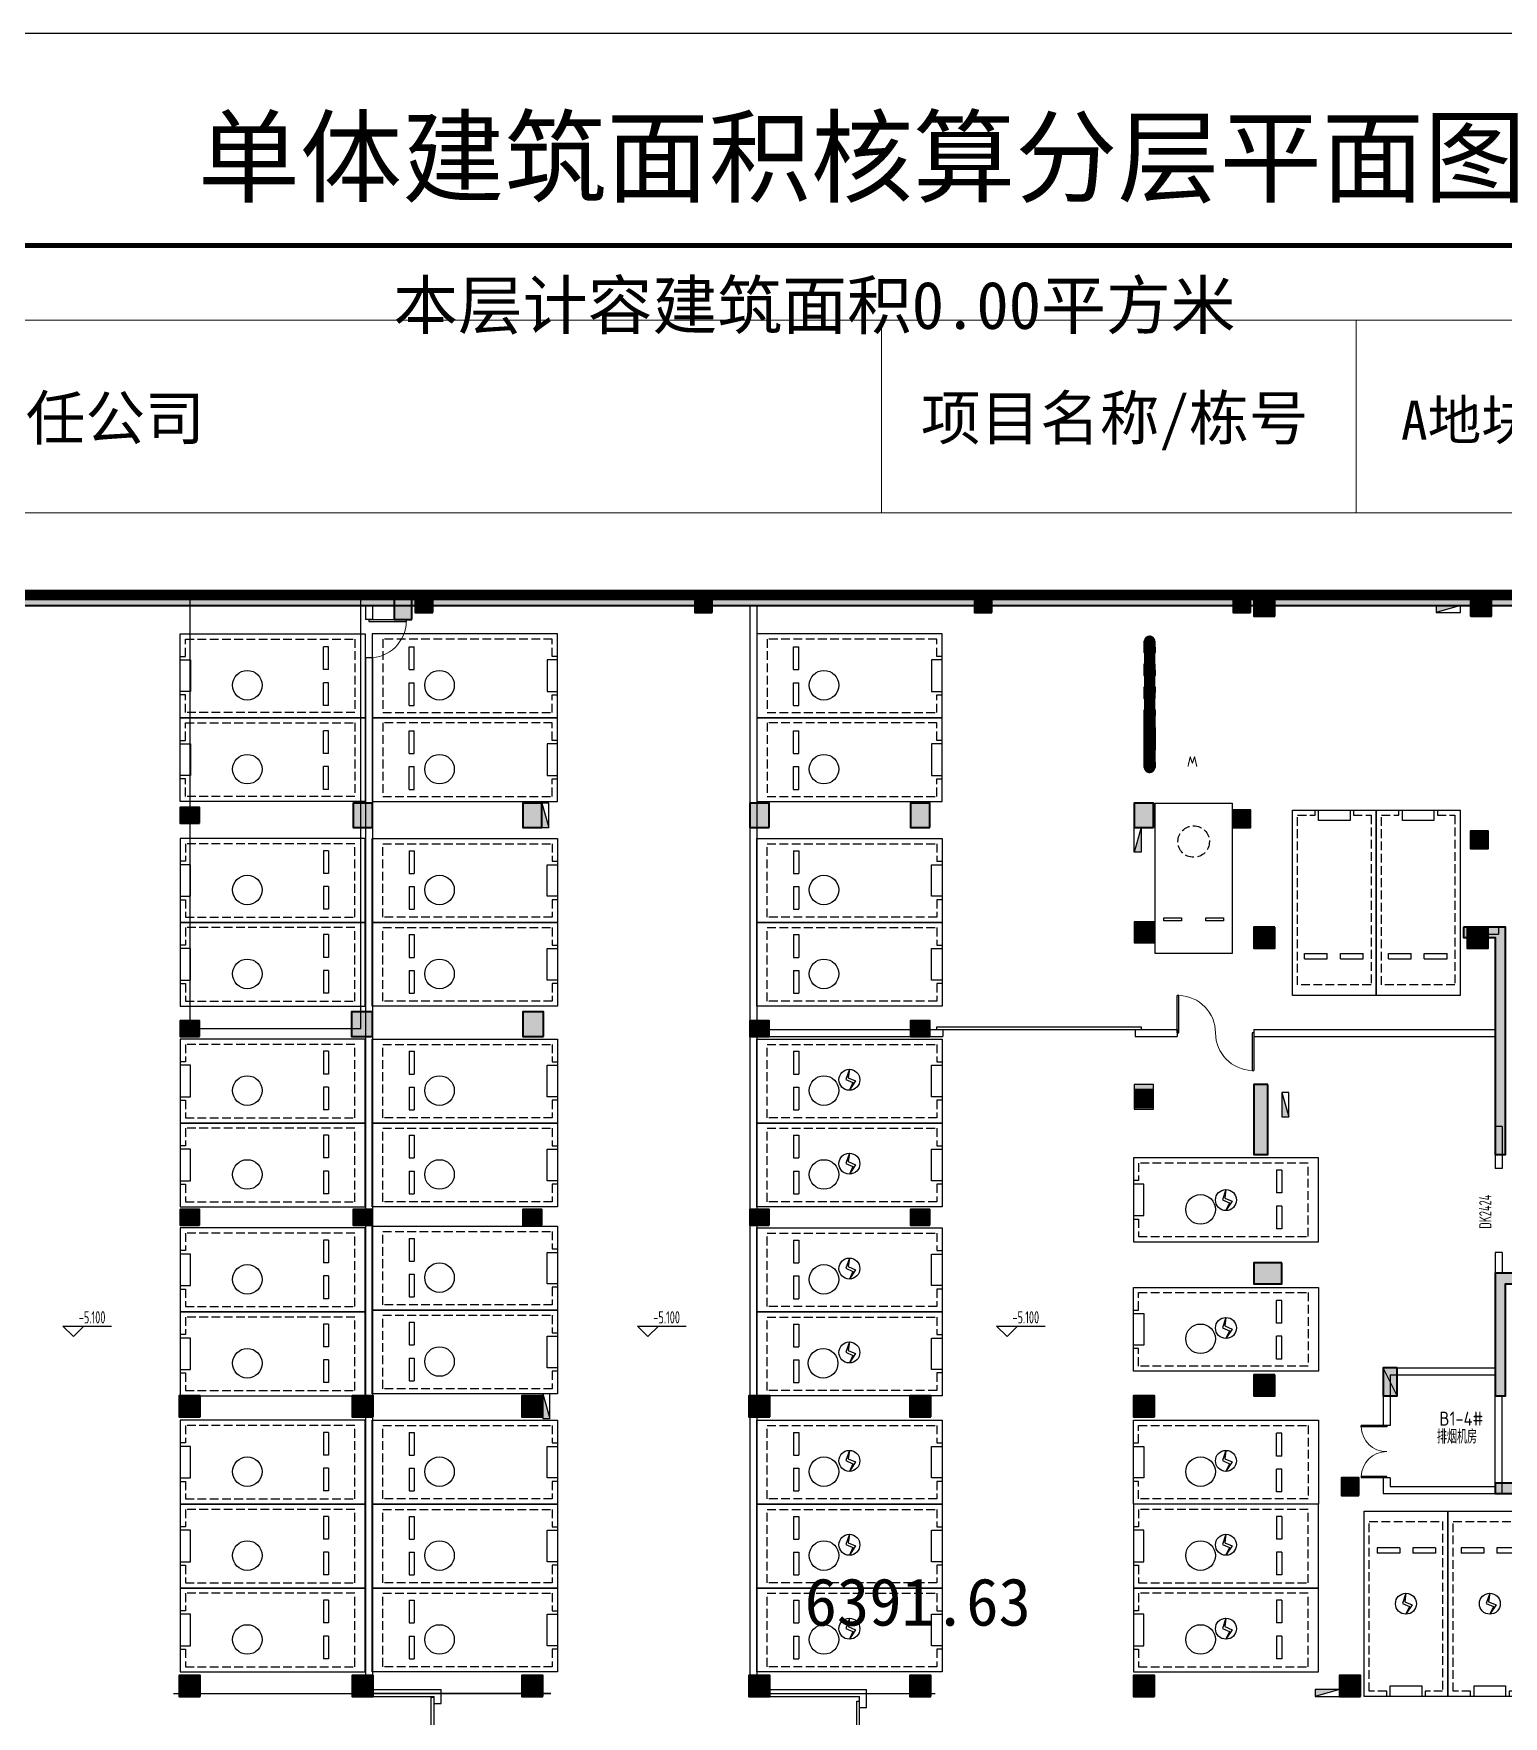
# Model space of a CAD drawing. Extents: x 512858 to 514372, y -232486 to -231710.
# Drawn here: x 512899.35 to 512941.41, y -232098.47 to -232050.34 of the extents above; entities that cross this region are included whole.
import ezdxf
from ezdxf.enums import TextEntityAlignment as Align

# ---------------------------------------------------------------- set-up
doc = ezdxf.new("R2010")
doc.units = 0
doc.header["$LTSCALE"] = 1000
for name, pattern in [('B1F_车位$0$__DASH', [0.35, 0.25, -0.1]), ('B1F_车位$0$DASH', [0.35, 0.25, -0.1]), ('CENTER', [2, 1.25, -0.25, 0.25, -0.25]), ('DASH', [0.35, 0.25, -0.1]), ('新块$0$__DASH', [0.35, 0.25, -0.1]), ('新块$0$DASH', [0.35, 0.25, -0.1])]:
    doc.linetypes.add(name, pattern=pattern)
doc.layers.get('0').update_dxf_attribs({"color": 252})
for name, color, linetype in [('$计容结果', 7, 'Continuous'), ('$面积结果', 7, 'Continuous'), ('_0', 252, 'Continuous'), ('A-ANNO-HATC-PATT', 252, 'Continuous'), ('A-ANNO-LEVL', 252, 'Continuous'), ('A-COLU-CONC', 252, 'Continuous'), ('A-DOOR', 252, 'Continuous'), ('A-DOOR-FIRE', 252, 'Continuous'), ('A-DOOR-IDEN', 252, 'Continuous'), ('A-WALL-BLOK', 252, 'Continuous'), ('AA-WALL', 252, 'Continuous'), ('AD-普通车位', 252, 'Continuous'), ('B1F_车位$0$A-PARK-W', 252, 'Continuous'), ('B1F_车位$0$AD-微型车位', 252, 'B1F_车位$0$DASH'), ('B1F_车位$0$P-减速带', 252, 'Continuous'), ('PUB_HATCH', 252, 'Continuous'), ('ROAD_DOTE', 252, 'CENTER'), ('WALL', 252, 'Continuous'), ('建-房间名称', 252, 'Continuous'), ('新块$0$A-PARK-D', 252, 'Continuous'), ('新块$0$AD-普通车位', 252, '新块$0$DASH'), ('风井', 252, 'Continuous')]:
    doc.layers.add(name, color=color, linetype=linetype)
for name, color, linetype, lineweight in [('P-FIRE-FH', 252, 'Continuous', 25), ('S-COLU', 252, 'Continuous', 35), ('s-colu-cons', 252, 'Continuous', 35), ('S-COLU-HATC', 252, 'Continuous', 25), ('S-WALL', 252, 'Continuous', 35), ('S-WALL-HATC', 252, 'Continuous', 25), ('图廓', 252, 'Continuous', 9), ('面积-不计容-地下室-1', 4, 'Continuous', 0)]:
    doc.layers.add(name, color=color, linetype=linetype, lineweight=lineweight)
doc.layers.add('打印图框', color=252, linetype='Continuous', plot=False)
doc.layers.add('数车位', color=252, linetype='Continuous', plot=False)
doc.styles.add('_TCH_DIM', font='TSSDENG.shx', dxfattribs={"width": 0.8, "bigfont": 'hztxt.shx'})
doc.styles.add('_TCH_WINDOW', font='TSSDENG.shx', dxfattribs={"width": 0.8, "height": 3.5, "bigfont": 'hztxt.shx'})
doc.styles.add('B1F_车位$0$CADReader_TextStyle', font='tssdeng.shx', dxfattribs={"height": 0.2, "bigfont": 'gbcbig.shx'})
doc.styles.add('dw', font='simhei.ttf')
doc.styles.add('STYLE1', font='stylu.ttf')
doc.styles.add('邻里中心-雨水$0$STANDARD', font='GBENOR', dxfattribs={"bigfont": 'GBCBIG'})

# ---------------------------------------------------------------- blocks, each defined once
blk = doc.blocks.new('新块$0$A$C0EC85F9A')
at = {"layer": '新块$0$A-PARK-D'}
for p, q in [((1025, 1200), (375, 1200)), ((375, 1050), (375, 1200)), ((1025, 1050), (375, 1050)), ((1025, 1050), (1025, 1200)), ((2050, 1200), (1400, 1200)), ((1400, 1050), (1400, 1200)), ((2050, 1050), (1400, 1050)), ((2050, 1050), (2050, 1200))]:
    blk.add_line(p, q, dxfattribs=at)
for points in [[(2400, 0), (2400, 5300), (0, 5300), (0, 0)], [(750, 5000), (1650, 5000), (1650, 5300), (750, 5300)]]:
    blk.add_lwpolyline(points, close=True, dxfattribs=at)
at = {"layer": '新块$0$A-PARK-D', "linetype": '新块$0$__DASH'}
blk.add_lwpolyline([(650, 5300), (650, 5150), (150, 5150), (150, 300), (2250, 300), (2250, 5150), (1750, 5150), (1750, 5300)], dxfattribs=at)
blk = doc.blocks.new('新块$0$dfghgfhfghg')
at = {"layer": '新块$0$A-PARK-D', "extrusion": (-1.87256e-08, 1.87406e-20, 1), "rotation": 8.24447464e-08}
blk.add_blockref('新块$0$A$C0EC85F9A', (-1200, -2800, 0), dxfattribs=at)
blk = doc.blocks.new('A$C040F5B7D')
at = {"layer": '新块$0$AD-普通车位', "extrusion": (2.15467e-06, 6.25413e-07, -1), "zscale": -1}
blk.add_blockref('新块$0$dfghgfhfghg', (-1200, 2800, 0), dxfattribs=at)
blk = doc.blocks.new('CHEWEI')
at = {"layer": 'AD-普通车位', "extrusion": (0, 0, -1), "xscale": -1, "zscale": -1}
for p, rotation in [((-570708, 219216), 270), ((-570708, 216816), 270), ((-597233, 211273, 0), 359.9999999998951), ((-599633, 211273, 0), 359.9999999998951), ((-570908, 215760), 90), ((-581908, 215760), 90), ((-570908, 213360), 90), ((-581908, 213360), 90), ((-570908, 210023), 90), ((-581908, 210023), 90), ((-570908, 207623), 90), ((-581908, 207623), 90), ((-570908, 204674), 90), ((-581908, 204623), 90), ((-597983, 200523, 0), 270), ((-570908, 202274), 90), ((-581908, 202223), 90), ((-570908, 199123), 90), ((-581908, 199123), 90), ((-597983, 196723, 0), 270), ((-570908, 196723), 90), ((-581908, 196723), 90), ((-601683, 196523, 0), 180), ((-604083, 196523, 0), 180), ((-570908, 194323), 90), ((-581908, 194323), 90)]:
    blk.add_blockref('A$C040F5B7D', p, dxfattribs=dict(at, rotation=rotation))
at = {"layer": 'AD-普通车位', "extrusion": (0, 0, -1), "zscale": -1}
for p, rotation in [((-570908, 219216), 90), ((-581908, 219216), 90), ((-570908, 216816), 90), ((-581908, 216816), 90), ((-570708, 215760), 270), ((-570708, 213360), 270), ((-570708, 210023), 270), ((-570708, 207623), 270), ((-597983, 206624, 0), 270), ((-570708, 204623), 270), ((-570708, 202223), 270), ((-570708, 199123), 270), ((-570708, 196723), 270), ((-597983, 196723, 0), 270), ((-570708, 194323), 270), ((-597983, 194323, 0), 270)]:
    blk.add_blockref('A$C040F5B7D', p, dxfattribs=dict(at, rotation=rotation))
blk = doc.blocks.new('电动车')
at = {"layer": 'B1F_车位$0$A-PARK-W'}
for points in [[(625881, 295772), (625779, 295480), (625984, 295390), (625881, 295172)], [(625881, 295772), (625845, 295530), (626058, 295440), (625881, 295172)]]:
    blk.add_lwpolyline(points, dxfattribs=at)
blk.add_circle((625881, 295472), 300, dxfattribs=at)
blk = doc.blocks.new('B1F_车位$0$A$C7DEF2C06')
at = {"layer": 'B1F_车位$0$A-PARK-W', "ltscale": 1000}
for points in [[(-1100, 4300), (1100, 4300), (1100, 0), (-1100, 0)], [(-850, 1014), (-350, 1014), (-350, 934), (-850, 934)], [(350, 1014), (850, 1014), (850, 934), (350, 934)]]:
    blk.add_lwpolyline(points, close=True, dxfattribs=at)
at = {"layer": 'B1F_车位$0$A-PARK-W', "linetype": 'B1F_车位$0$__DASH'}
blk.add_circle((0, 3200), 450, dxfattribs=at)
at = {"layer": 'B1F_车位$0$A-PARK-W', "style": 'B1F_车位$0$CADReader_TextStyle'}
blk.add_text('W', height=300, rotation=180, dxfattribs=at).set_placement((123, 5727), align=Align.BOTTOM_LEFT)
blk = doc.blocks.new('B1F_车位$0$微型车停车位')
at = {"layer": 'B1F_车位$0$A-PARK-W', "ltscale": 1000, "extrusion": (2.15475e-06, 3.68434e-06, -1), "rotation": 179.999998871306}
blk.add_blockref('B1F_车位$0$A$C7DEF2C06', (0, 4300), dxfattribs=at)
blk = doc.blocks.new('$TwtSys$00000434')
for p, q in [((-0.5, 0.5), (-0.5, -0.5)), ((-0.5, -0.5), (0.5, 0.5)), ((0.5, 0.5), (-0.5, 0.5)), ((0.5, -0.5), (0.5, 0.5)), ((-0.5, -0.5), (0.5, -0.5))]:
    blk.add_line(p, q)
blk.add_solid([(0.5, -0.5), (0.5, 0.5), (-0.5, -0.5)])
blk = doc.blocks.new('A$C3CF8769D')
at = {"layer": 'P-FIRE-FH', "yscale": 200, "zscale": 700}
for p, xscale, rotation in [((71280, -300), 700, 180.0000000000006), ((45444, -6200), 700, 270), ((62394, -6900), -700, 90), ((66619, -14477), 700, 270), ((45469, -23100), 700, 270), ((67819, -31300), 700, 180.0000000000006)]:
    blk.add_blockref('$TwtSys$00000434', p, dxfattribs=dict(at, xscale=xscale, rotation=rotation))
blk = doc.blocks.new('A$C59DA770B')
at = {"layer": 'S-COLU-HATC'}
for points in [[(-32600, 26850), (-33200, 26850), (-33200, 26250), (-32600, 26250)], [(-26400, 26850), (-27000, 26850), (-27000, 26250), (-26400, 26250)], [(-22900, 26850), (-23500, 26850), (-23500, 26250), (-22900, 26250)], [(-15700, 26850), (-16300, 26850), (-16300, 26250), (-15700, 26250)], [(-8700, 26850), (-9300, 26850), (-9300, 26250), (-8700, 26250)], [(-3100, 26850), (-3700, 26850), (-3700, 26250), (-3100, 26250)], [(500, 26850), (-100, 26850), (-100, 26250), (500, 26250)], [(-33299, 20700), (-33800, 20700), (-33800, 20200), (-33299, 20200)], [(-26500, 20100), (-27000, 20100), (-27000, 19600), (-26500, 19600)], [(-19850, 20100), (-20350, 20100), (-20350, 19600), (-19850, 19600)], [(-16150, 20100), (-16650, 20100), (-16650, 19600), (-16150, 19600)], [(-8700, 20150), (-9200, 20150), (-9200, 19650), (-8700, 19650)], [(-3200, 20150), (-3700, 20150), (-3700, 19650), (-3200, 19650)], [(500, 20150), (0, 20150), (0, 19650), (500, 19650)], [(-32600, 17350), (-33200, 17350), (-33200, 16750), (-32600, 16750)], [(-26500, 17350), (-27100, 17350), (-27100, 16750), (-26500, 16750)], [(-8700, 17350), (-9900, 17350), (-9900, 16650), (-8700, 16650)], [(-2800, 17350), (-3400, 17350), (-3400, 16750), (-2800, 16750)], [(500, 16220), (-800, 16220), (-800, 14920), (500, 14920)], [(-3000, 10550), (-3400, 10550), (-3400, 10150), (-3000, 10150)], [(500, 10550), (-800, 10550), (-800, 9250), (500, 9250)], [(-32400, 7750), (-33200, 7750), (-33200, 7150), (-32400, 7150)], [(-21600, 6150), (-22100, 6150), (-22100, 5750), (-21600, 5750)], [(-3000, 6150), (-3400, 6150), (-3400, 5750), (-3000, 5750)], [(-32600, 4550), (-33200, 4550), (-33200, 3950), (-32600, 3950)], [(-29100, 4750), (-29500, 4750), (-29500, 3950), (-29100, 3950)], [(500, 3750), (0, 3750), (0, 3250), (500, 3250)], [(-21450, 1650), (-21950, 1650), (-21950, 1150), (-21450, 1150)], [(-17950, 1650), (-18450, 1650), (-18450, 1150), (-17950, 1150)], [(-14350, 1650), (-14850, 1650), (-14850, 1150), (-14350, 1150)], [(-1100, 150), (-1700, 150), (-1700, -250), (-1100, -250)], [(500, 250), (0, 250), (0, -250), (500, -250)]]:
    blk.add_hatch(color=256, dxfattribs=at).paths.add_polyline_path(points)
at = {"layer": 'S-WALL-HATC'}
for points in [[(-27200, 17350), (-27200, 17050), (-26300, 17050), (-26300, 10850), (-26000, 10850), (-26000, 17350)], [(-19850, 17350), (-20650, 17350), (-20650, 12850), (-20350, 12850), (-20350, 17050), (-19850, 17050)], [(-16700, 17350), (-16700, 17050), (-16150, 17050), (-16150, 11150), (-18518, 11150), (-18518, 10850), (-15850, 10850), (-15850, 17350), (-16588, 17350)], [(-1227, 14879, 0.06915), (-300, 14750), (500, 14750), (500, 15050), (-300, 15050, -0.06915), (-1145, 15168, -0.251821), (-3254, 17211), (-3568, 17211, 0.259261)], [(-32800, 12850), (-33200, 12850), (-33200, 10850), (-32800, 10850)], [(-18518, 10850), (-18518, 11150), (-23900, 11150), (-23900, 10850), (-22100, 10850), (-22100, 10350), (-21800, 10350), (-21800, 10850), (-19500, 10850)], [(-8900, 10250), (-8700, 10250), (-8700, 11150), (-15000, 11150), (-15000, 10850), (-9000, 10850), (-9000, 10250)], [(-3400, 10550), (-6200, 10550), (-6200, 10250), (-3400, 10250)], [(-3000, 10550), (-700, 10550), (-700, 10250), (-3000, 10250)], [(-19700, 5750), (-19500, 5750), (-19500, 8450), (-19400, 8450), (-19400, 8650), (-19700, 8650), (-19700, 6250), (-21800, 6250), (-21800, 8650), (-22100, 8650), (-22100, 6050), (-19700, 6050)], [(-18300, 8650), (-18300, 8450), (-13400, 8450), (-13400, 8650)], [(-8650, 8650), (-8900, 8650), (-8900, 5950), (-12000, 5950), (-12000, 8650), (-12300, 8650), (-12300, 8450), (-12200, 8450), (-12200, 5750), (-8650, 5750)], [(-26244, 3950), (-26000, 3950), (-26000, 7150), (-24100, 7150), (-24100, 7450), (-26300, 7450), (-26300, 3950)], [(-12200, 5750), (-12200, 5950), (-19500, 5950), (-19500, 5750), (-13400, 5750)], [(-1400, 5950), (-5900, 5950), (-5900, 5650), (-1400, 5650)], [(-1100, 5950), (-1400, 5950), (-1400, 3250), (-1100, 3250)], [(-24850, 4750), (-24850, 1450), (-26300, 1450), (-26300, 1150), (-24150, 1150), (-24150, 1450), (-24550, 1450), (-24550, 4750), (-24800, 4750)], [(-11200, 4550), (-10900, 4550), (-10900, 50), (-10575, 50), (-10575, -250), (-11200, -250)], [(-18050, 1650), (-18050, 4250), (-18300, 4250), (-18300, 1650)], [(-14500, 1650), (-14500, 4250), (-14750, 4250), (-14750, 1650)], [(-5200, 50), (-5600, 50), (-5600, 3550), (-5900, 3550), (-5900, -250), (-1700, -250), (-1700, 50)]]:
    blk.add_hatch(color=256, dxfattribs=at).paths.add_polyline_path(points)
at = {"layer": 'S-COLU'}
for points in [[(-32600, 26850), (-33200, 26850), (-33200, 26250), (-32600, 26250)], [(-26400, 26850), (-27000, 26850), (-27000, 26250), (-26400, 26250)], [(-22900, 26850), (-23500, 26850), (-23500, 26250), (-22900, 26250)], [(-15700, 26850), (-16300, 26850), (-16300, 26250), (-15700, 26250)], [(-8700, 26850), (-9300, 26850), (-9300, 26250), (-8700, 26250)], [(-3100, 26850), (-3700, 26850), (-3700, 26250), (-3100, 26250)], [(500, 26850), (-100, 26850), (-100, 26250), (500, 26250)], [(-33299, 20700), (-33800, 20700), (-33800, 20200), (-33299, 20200)], [(-19850, 20100), (-20350, 20100), (-20350, 19600), (-19850, 19600)], [(-16150, 20100), (-16650, 20100), (-16650, 19600), (-16150, 19600)], [(-32600, 17350), (-33200, 17350), (-33200, 16750), (-32600, 16750)], [(-26500, 17350), (-27100, 17350), (-27100, 16750), (-26500, 16750)], [(-8700, 17350), (-9900, 17350), (-9900, 16650), (-8700, 16650)], [(-2800, 17350), (-3400, 17350), (-3400, 16750), (-2800, 16750)], [(500, 16220), (-800, 16220), (-800, 14920), (500, 14920)], [(-3000, 10550), (-3400, 10550), (-3400, 10150), (-3000, 10150)], [(500, 10550), (-800, 10550), (-800, 9250), (500, 9250)], [(-32400, 7750), (-33200, 7750), (-33200, 7150), (-32400, 7150)], [(-21600, 6150), (-22100, 6150), (-22100, 5750), (-21600, 5750)], [(-3000, 6150), (-3400, 6150), (-3400, 5750), (-3000, 5750)], [(-32600, 4550), (-33200, 4550), (-33200, 3950), (-32600, 3950)], [(-29100, 4750), (-29500, 4750), (-29500, 3950), (-29100, 3950)], [(500, 3750), (0, 3750), (0, 3250), (500, 3250)], [(-21450, 1650), (-21950, 1650), (-21950, 1150), (-21450, 1150)], [(-17950, 1650), (-18450, 1650), (-18450, 1150), (-17950, 1150)], [(-14350, 1650), (-14850, 1650), (-14850, 1150), (-14350, 1150)], [(-1100, 150), (-1700, 150), (-1700, -250), (-1100, -250)], [(500, 250), (0, 250), (0, -250), (500, -250)]]:
    blk.add_lwpolyline(points, close=True, dxfattribs=at)
at = {"layer": 'S-COLU', "elevation": 0}
for points in [[(-26500, 20100), (-27000, 20100), (-27000, 19600), (-26500, 19600)], [(-8700, 20150), (-9200, 20150), (-9200, 19650), (-8700, 19650)], [(-3200, 20150), (-3700, 20150), (-3700, 19650), (-3200, 19650)], [(500, 20150), (0, 20150), (0, 19650), (500, 19650)]]:
    blk.add_lwpolyline(points, close=True, dxfattribs=at)
at = {"layer": 'S-WALL'}
blk.add_line((-300, 15050), (500, 15050), dxfattribs=at)
for points in [[(-27200, 17350), (-27200, 17050), (-26300, 17050), (-26300, 10850), (-26000, 10850), (-26000, 17350)], [(-19850, 17350), (-20650, 17350), (-20650, 12850), (-20350, 12850), (-20350, 17050), (-19850, 17050), (-19850, 17350)], [(-16700, 17350), (-16700, 17050), (-16150, 17050), (-16150, 11150), (-18518, 11150), (-18518, 10850), (-15850, 10850), (-15850, 17350), (-16588, 17350)], [(-32800, 12850), (-33200, 12850), (-33200, 10850), (-32800, 10850)], [(-18518, 10850), (-18518, 11150), (-23900, 11150), (-23900, 10850), (-22100, 10850), (-22100, 10350), (-21800, 10350), (-21800, 10850), (-19500, 10850)], [(-8900, 10250), (-8700, 10250), (-8700, 11150), (-15000, 11150), (-15000, 10850), (-9000, 10850), (-9000, 10250)], [(-3400, 10550), (-6200, 10550), (-6200, 10250), (-3400, 10250)], [(-700, 10550), (-3000, 10550)], [(-3000, 10550), (-700, 10550), (-700, 10250), (-3000, 10250)], [(-3000, 10250), (-700, 10250)], [(-19700, 5750), (-19500, 5750), (-19500, 8450), (-19400, 8450), (-19400, 8650), (-19700, 8650), (-19700, 6250), (-21800, 6250), (-21800, 8650), (-22100, 8650), (-22100, 6050), (-19700, 6050), (-19700, 5750)], [(-18300, 8650), (-18300, 8450), (-13400, 8450), (-13400, 8650), (-18300, 8650)], [(-8650, 8650), (-8900, 8650), (-8900, 5950), (-12000, 5950), (-12000, 8650), (-12300, 8650), (-12300, 8450), (-12200, 8450), (-12200, 5750), (-8650, 5750), (-8650, 8650)], [(-26244, 3950), (-26000, 3950), (-26000, 7150), (-24100, 7150), (-24100, 7450), (-26300, 7450), (-26300, 3950)], [(-12200, 5750), (-12200, 5950), (-19500, 5950), (-19500, 5750), (-13400, 5750)], [(-1400, 5950), (-5900, 5950), (-5900, 5650), (-1400, 5650)], [(-1700, 5950), (-3000, 5950)], [(-1100, 5950), (-1400, 5950), (-1400, 3250), (-1100, 3250)], [(-24850, 4750), (-24850, 1450), (-26300, 1450), (-26300, 1150), (-24150, 1150), (-24150, 1450), (-24550, 1450), (-24550, 4750), (-24800, 4750)], [(-11200, 4550), (-10900, 4550), (-10900, 50), (-10575, 50), (-10575, -250), (-11200, -250), (-11200, 4550)], [(-18050, 1650), (-18050, 4250), (-18300, 4250), (-18300, 1650)], [(-14500, 1650), (-14500, 4250), (-14750, 4250), (-14750, 1650)], [(-5200, 50), (-5600, 50), (-5600, 3550), (-5900, 3550), (-5900, -250), (-1700, -250), (-1700, 50)]]:
    blk.add_lwpolyline(points, close=True, dxfattribs=at)
for points in [[(-3254, 17211), (-3568, 17211)], [(500, 15050), (500, 14750), (-300, 14750)]]:
    blk.add_lwpolyline(points, dxfattribs=at)
for radius, start, end in [(3400, 196.0391, 254.1773), (3100, 197.6398, 254.1773), (3100, 254.1773, 270.0001), (3400, 254.1773, 270.0001)]:
    blk.add_arc((-300, 18150), radius, start, end, dxfattribs=at)
blk = doc.blocks.new('B1F_车位$0$减速垄')
at = {"layer": 'B1F_车位$0$P-减速带'}
for points in [[(180, 180), (181, -180, -1)], [(4149, 185), (4150, -176, 1)]]:
    blk.add_hatch(color=253, dxfattribs=at).paths.add_polyline_path(points)
at = {"layer": 'B1F_车位$0$P-减速带', "color": 253, "const_width": 0.224}
blk.add_lwpolyline([(181, -180, -1), (180, 180)], format="xyb", dxfattribs=at)
at = {"layer": 'B1F_车位$0$P-减速带', "color": 8}
for points in [[(181, -180), (541, -180), (541, 181), (180, 180)], [(902, -180), (1263, -179), (1263, 182), (902, 181)], [(1624, -179), (1985, -178), (1984, 182), (1624, 182)], [(2346, -178), (2706, -178), (2706, 183), (2345, 183)], [(3067, -177), (3428, -177), (3428, 184), (3067, 184)], [(3789, -176), (4150, -176), (4149, 185), (3788, 184)]]:
    blk.add_lwpolyline(points, close=True, dxfattribs=at)
at = {"layer": 'B1F_车位$0$P-减速带', "color": 253}
for points in [[(2706, -178), (3067, -177), (3067, 184), (2706, 183)], [(3428, -177), (3789, -176), (3788, 184), (3428, 184)]]:
    blk.add_lwpolyline(points, close=True, dxfattribs=at)
at = {"layer": 'B1F_车位$0$P-减速带', "color": 8}
for points in [[(180, 180), (541, 181), (181, -180), (541, -180)], [(902, 181), (1263, 182), (902, -180), (1263, -179)], [(1624, 182), (1984, 182), (1624, -179), (1985, -178)], [(2345, 183), (2706, 183), (2346, -178), (2706, -178)], [(3067, 184), (3428, 184), (3067, -177), (3428, -177)], [(3788, 184), (4149, 185), (3789, -176), (4150, -176)]]:
    blk.add_solid(points, dxfattribs=at)
at = {"layer": 'B1F_车位$0$P-减速带', "color": 253}
for points in [[(541, 181), (902, 181), (541, -180), (902, -180)], [(1263, 182), (1624, 182), (1263, -179), (1624, -179)], [(1984, 182), (2345, 183), (1985, -178), (2346, -178)], [(2706, 183), (3067, 184), (2706, -178), (3067, -177)], [(3428, 184), (3788, 184), (3428, -177), (3789, -176)]]:
    blk.add_solid(points, dxfattribs=at)
blk = doc.blocks.new('A$C5B776904')
at = {"layer": 'S-COLU-HATC'}
for points in [[(42319, -500), (42319, 0), (41819, 0), (41819, -500)], [(50319, -500), (50319, 0), (49819, 0), (49819, -500)], [(58319, -500), (58319, 0), (57819, 0), (57819, -500)], [(65719, -500), (65719, 0), (65219, 0), (65219, -500)], [(66419, -600), (66419, 0), (65819, 0), (65819, -600)], [(72619, -600), (72619, 0), (72019, 0), (72019, -600)], [(41719, -700), (41719, 0), (41219, 0), (41219, -700)], [(35644, -6525), (35644, -6075), (35094, -6075), (35094, -6525)], [(40594, -6650), (40594, -5950), (40044, -5950), (40044, -6650)], [(45444, -6650), (45444, -5950), (44894, -5950), (44894, -6650)], [(51944, -6650), (51944, -5950), (51394, -5950), (51394, -6650)], [(56544, -6650), (56544, -5950), (55994, -5950), (55994, -6650)], [(62944, -6650), (62944, -5950), (62394, -5950), (62394, -6650)], [(65719, -6650), (65719, -6150), (65219, -6150), (65219, -6650)], [(72519, -7250), (72519, -6750), (72019, -6750), (72019, -7250)], [(62919, -9900), (62919, -9400), (62419, -9400), (62419, -9900)], [(40594, -12625), (40594, -11925), (39994, -11925), (39994, -12625)], [(45494, -12625), (45494, -11925), (44894, -11925), (44894, -12625)], [(35644, -12625), (35644, -12175), (35094, -12175), (35094, -12625)], [(51944, -12625), (51944, -12175), (51394, -12175), (51394, -12625)], [(56544, -12625), (56544, -12175), (55994, -12175), (55994, -12625)], [(62919, -14650), (62919, -14150), (62419, -14150), (62419, -14650)], [(35644, -18025), (35644, -17575), (35094, -17575), (35094, -18025)], [(40594, -18025), (40594, -17575), (40044, -17575), (40044, -18025)], [(45444, -18025), (45444, -17575), (44894, -17575), (44894, -18025)], [(51944, -18025), (51944, -17575), (51394, -17575), (51394, -18025)], [(56544, -18025), (56544, -17575), (55994, -17575), (55994, -18025)], [(35669, -23500), (35669, -22900), (35069, -22900), (35069, -23500)], [(40619, -23500), (40619, -22900), (40019, -22900), (40019, -23500)], [(45469, -23500), (45469, -22900), (44869, -22900), (44869, -23500)], [(51969, -23500), (51969, -22900), (51369, -22900), (51369, -23500)], [(56569, -23500), (56569, -22900), (55969, -22900), (55969, -23500)], [(62969, -23500), (62969, -22900), (62369, -22900), (62369, -23500)], [(68819, -25750), (68819, -25250), (68319, -25250), (68319, -25750)], [(35669, -31500), (35669, -30900), (35069, -30900), (35069, -31500)], [(40619, -31500), (40619, -30900), (40019, -30900), (40019, -31500)], [(45469, -31500), (45469, -30900), (44869, -30900), (44869, -31500)], [(51969, -31500), (51969, -30900), (51369, -30900), (51369, -31500)], [(56569, -31500), (56569, -30900), (55969, -30900), (55969, -31500)], [(62969, -31500), (62969, -30900), (62369, -30900), (62369, -31500)], [(68869, -31500), (68869, -30900), (68269, -30900), (68269, -31500)]]:
    blk.add_hatch(color=256, dxfattribs=at).paths.add_polyline_path(points)
at = {"layer": 'S-WALL-HATC'}
h = blk.add_hatch(color=256, dxfattribs=at)
h.paths.add_polyline_path([(74119, -57391), (74119, -59861), (106019, -59861), (106019, -57400), (111069, -57400), (111069, 0), (0, 0), (0, -54446), (41810, -57391)])
h.paths.add_polyline_path([(41820, -57091), (300, -54166), (300, -300), (110769, -300), (110769, -57100), (105719, -57100), (105719, -59561), (74419, -59561), (74419, -57091)], flags=16)
at = {"linetype": 'ByBlock'}
for p, q in [((65719, -6650), (65219, -6150)), ((72519, -7250), (72019, -6750)), ((62419, -9400), (62919, -9900)), ((66419, -10100), (65819, -9500)), ((55994, -12625), (56544, -12175)), ((62419, -14150), (62919, -14650)), ((55994, -17575), (56544, -18025)), ((69919, -22900), (69518, -22100, 0)), ((62369, -22900), (62969, -23500)), ((68319, -25250), (68819, -25750)), ((35069, -30900), (35669, -31500)), ((40019, -31500), (40619, -30900, 0)), ((51369, -31500, 0), (51969, -30900)), ((55969, -31500), (56569, -30900)), ((62369, -31500), (62969, -30900)), ((68269, -30900), (68869, -31500))]:
    blk.add_line(p, q, dxfattribs=at)
blk.add_line((65819, -22900), (66419, -22300))
at = {"layer": 's-colu-cons'}
for points in [[(42319, -500), (42319, 0), (41819, 0), (41819, -500)], [(50319, -500), (50319, 0), (49819, 0), (49819, -500)], [(58319, -500), (58319, 0), (57819, 0), (57819, -500)], [(65719, -500), (65719, 0), (65219, 0), (65219, -500)], [(66419, -600), (66419, 0), (65819, 0), (65819, -600)], [(72619, -600), (72619, 0), (72019, 0), (72019, -600)], [(41719, -700), (41719, 0), (41219, 0), (41219, -700)], [(35644, -6525), (35644, -6075), (35094, -6075), (35094, -6525)], [(40594, -6650), (40594, -5950), (40044, -5950), (40044, -6650)], [(45444, -6650), (45444, -5950), (44894, -5950), (44894, -6650)], [(51944, -6650), (51944, -5950), (51394, -5950), (51394, -6650)], [(56544, -6650), (56544, -5950), (55994, -5950), (55994, -6650)], [(62944, -6650), (62944, -5950), (62394, -5950), (62394, -6650)], [(65719, -6650), (65719, -6150), (65219, -6150), (65219, -6650)], [(72519, -7250), (72519, -6750), (72019, -6750), (72019, -7250)], [(62919, -9900), (62919, -9400), (62419, -9400), (62419, -9900)], [(40594, -12625), (40594, -11925), (39994, -11925), (39994, -12625)], [(45494, -12625), (45494, -11925), (44894, -11925), (44894, -12625)], [(35644, -12625), (35644, -12175), (35094, -12175), (35094, -12625)], [(51944, -12625), (51944, -12175), (51394, -12175), (51394, -12625)], [(56544, -12625), (56544, -12175), (55994, -12175), (55994, -12625)], [(62919, -14650), (62919, -14150), (62419, -14150), (62419, -14650)], [(35644, -18025), (35644, -17575), (35094, -17575), (35094, -18025)], [(40594, -18025), (40594, -17575), (40044, -17575), (40044, -18025)], [(45444, -18025), (45444, -17575), (44894, -17575), (44894, -18025)], [(51944, -18025), (51944, -17575), (51394, -17575), (51394, -18025)], [(56544, -18025), (56544, -17575), (55994, -17575), (55994, -18025)], [(35669, -23500), (35669, -22900), (35069, -22900), (35069, -23500)], [(40619, -23500), (40619, -22900), (40019, -22900), (40019, -23500)], [(45469, -23500), (45469, -22900), (44869, -22900), (44869, -23500)], [(51969, -23500), (51969, -22900), (51369, -22900), (51369, -23500)], [(56569, -23500), (56569, -22900), (55969, -22900), (55969, -23500)], [(62969, -23500), (62969, -22900), (62369, -22900), (62369, -23500)], [(68819, -25750), (68819, -25250), (68319, -25250), (68319, -25750)], [(35669, -31500), (35669, -30900), (35069, -30900), (35069, -31500)], [(40619, -31500), (40619, -30900), (40019, -30900), (40019, -31500)], [(45469, -31500), (45469, -30900), (44869, -30900), (44869, -31500)], [(51969, -31500), (51969, -30900), (51369, -30900), (51369, -31500)], [(56569, -31500), (56569, -30900), (55969, -30900), (55969, -31500)], [(62969, -31500), (62969, -30900), (62369, -30900), (62369, -31500)], [(68869, -31500), (68869, -30900), (68269, -30900), (68269, -31500)]]:
    blk.add_lwpolyline(points, close=True, dxfattribs=at)
at = {"layer": 'S-WALL'}
blk.add_lwpolyline([(41810, -57391), (0, -54446), (0, 0), (111069, 0), (111069, -57400), (106019, -57400), (106019, -59861), (74119, -59861), (74119, -57391)], close=True, dxfattribs=at)
blk.add_lwpolyline([(41824, -57091), (300, -54166), (300, -300), (110769, -300), (110769, -57100), (105719, -57100), (105719, -59561), (74419, -59561), (74419, -57091), (41817, -57091)], dxfattribs=at)
blk = doc.blocks.new('$DorLib2D$00000126')
at = {"color": 0, "linetype": 'Continuous'}
for p, q in [((-0.532, 0.5), (-0.532, 0.9)), ((0.532, 0.9), (0.532, 0.5))]:
    blk.add_line(p, q, dxfattribs=at)
at = {"color": 0, "linetype": 'DASH'}
for p, q in [((-0.532, 0.9), (0.532, 0.9)), ((-0.532, 0.5), (0.532, 0.5))]:
    blk.add_line(p, q, dxfattribs=at)
blk = doc.blocks.new('$DorLib2D$00000001')
for p, q in [((0.45, 0.975), (0.5, 0.975)), ((0.45, 0), (0.45, 0.975)), ((0.5, 0), (0.5, 0.975)), ((0.5, 0), (0.45, 0))]:
    blk.add_line(p, q)
at = {"lineweight": 13}
blk.add_arc((0.475, 0), 0.975, 91.4693, 180, dxfattribs=at)
blk = doc.blocks.new('$DorLib2D$00000002')
for p, q in [((-0.5, 0), (-0.5, 0.4875)), ((-0.475, 0.4875), (-0.5, 0.4875)), ((-0.475, 0), (-0.475, 0.4875)), ((0.475, 0), (0.475, 0.4875)), ((0.475, 0.4875), (0.5, 0.4875)), ((0.5, 0), (0.5, 0.4875)), ((-0.5, 0), (-0.475, 0)), ((0.5, 0), (0.475, 0))]:
    blk.add_line(p, q)
at = {"lineweight": 13}
for centre, start, end in [((-0.4875, 0), 0, 88.53072), ((0.4875, 0), 91.46928, 180)]:
    blk.add_arc(centre, 0.4875, start, end, dxfattribs=at)
blk = doc.blocks.new('B-BZZ')
at = {"layer": 'A-ANNO-HATC-PATT'}
for points in [[(571725, -26728), (571725, -27428), (572225, -27428), (572225, -26728)], [(572324, -26728), (572324, -27228), (572824, -27228), (572824, -26728)], [(580324, -26728), (580324, -27228), (580824, -27228), (580824, -26728)], [(588324, -26728), (588324, -27228), (588824, -27228), (588824, -26728)], [(595724, -26728), (595724, -27228), (596224, -27228), (596224, -26728)], [(596324, -26728), (596324, -27328), (596924, -27328), (596924, -26728)], [(602524, -26728), (602524, -27328), (603124, -27328), (603124, -26728)], [(570549, -32678), (570549, -33378), (571099, -33378), (571099, -32678)], [(575399, -32678), (575399, -33378), (575949, -33378), (575949, -32678)], [(581899, -32678), (581899, -33378), (582449, -33378), (582449, -32678)], [(586499, -32678), (586499, -33378), (587049, -33378), (587049, -32678)], [(592899, -32678), (592899, -33378), (593449, -33378), (593449, -32678)], [(565599, -32803), (565599, -33253), (566149, -33253), (566149, -32803)], [(595724, -32878), (595724, -33378), (596224, -33378), (596224, -32878)], [(602524, -33478), (602524, -33978), (603024, -33978), (603024, -33478)], [(592899, -36078), (592899, -36678), (593499, -36678), (593499, -36078)], [(565599, -38903), (565599, -39353), (566149, -39353), (566149, -38903)], [(570499, -38653), (570499, -39353), (571099, -39353), (571099, -38653)], [(575399, -38653), (575399, -39353), (575999, -39353), (575999, -38653)], [(581899, -38903), (581899, -39353), (582449, -39353), (582449, -38903)], [(586499, -38903), (586499, -39353), (587049, -39353), (587049, -38903)], [(592899, -40728), (592899, -41428), (593449, -41428), (593449, -40728)], [(565599, -44303), (565599, -44753), (566149, -44753), (566149, -44303)], [(570549, -44303), (570549, -44753), (571099, -44753), (571099, -44303)], [(575399, -44303), (575399, -44753), (575949, -44753), (575949, -44303)], [(581899, -44303), (581899, -44753), (582449, -44753), (582449, -44303)], [(586499, -44303), (586499, -44753), (587049, -44753), (587049, -44303)], [(565574, -49628), (565574, -50228), (566174, -50228), (566174, -49628)], [(570524, -49628), (570524, -50228), (571124, -50228), (571124, -49628)], [(575374, -49628), (575374, -50228), (575974, -50228), (575974, -49628)], [(581874, -49628), (581874, -50228), (582474, -50228), (582474, -49628)], [(586474, -49628), (586474, -50228), (587074, -50228), (587074, -49628)], [(592874, -49628), (592874, -50228), (593474, -50228), (593474, -49628)], [(598824, -51978), (598824, -52478), (599324, -52478), (599324, -51978)], [(565574, -57628), (565574, -58228), (566174, -58228), (566174, -57628)], [(570524, -57628), (570524, -58228), (571124, -58228), (571124, -57628)], [(575374, -57628), (575374, -58228), (575974, -58228), (575974, -57628)], [(581874, -57628), (581874, -58228), (582474, -58228), (582474, -57628)], [(586474, -57628), (586474, -58228), (587074, -58228), (587074, -57628)], [(592874, -57628), (592874, -58228), (593474, -58228), (593474, -57628)], [(598774, -57628), (598774, -58228), (599374, -58228), (599374, -57628)]]:
    blk.add_hatch(color=256, dxfattribs=at).paths.add_polyline_path(points, flags=17)
at = {"layer": 'A-COLU-CONC'}
for points in [[(571725, -27428), (572225, -27428), (572225, -26728), (571725, -26728)], [(572324, -27228), (572824, -27228), (572824, -26728), (572324, -26728)], [(580324, -27228), (580824, -27228), (580824, -26728), (580324, -26728)], [(588324, -27228), (588824, -27228), (588824, -26728), (588324, -26728)], [(595724, -27228), (596224, -27228), (596224, -26728), (595724, -26728)], [(596324, -27328), (596924, -27328), (596924, -26728), (596324, -26728)], [(602524, -27328), (603124, -27328), (603124, -26728), (602524, -26728)], [(570549, -33378), (571099, -33378), (571099, -32678), (570549, -32678)], [(575399, -33378), (575949, -33378), (575949, -32678), (575399, -32678)], [(581899, -33378), (582449, -33378), (582449, -32678), (581899, -32678)], [(586499, -33378), (587049, -33378), (587049, -32678), (586499, -32678)], [(592899, -33378), (593449, -33378), (593449, -32678), (592899, -32678)], [(565599, -33253), (566149, -33253), (566149, -32803), (565599, -32803)], [(595724, -33378), (596224, -33378), (596224, -32878), (595724, -32878)], [(602524, -33978), (603024, -33978), (603024, -33478), (602524, -33478)], [(592899, -36678), (593499, -36678), (593499, -36078), (592899, -36078)], [(565599, -39353), (566149, -39353), (566149, -38903), (565599, -38903)], [(570499, -39353), (571099, -39353), (571099, -38653), (570499, -38653)], [(575399, -39353), (575999, -39353), (575999, -38653), (575399, -38653)], [(581899, -39353), (582449, -39353), (582449, -38903), (581899, -38903)], [(586499, -39353), (587049, -39353), (587049, -38903), (586499, -38903)], [(592899, -41428), (593449, -41428), (593449, -40728), (592899, -40728)], [(565599, -44753), (566149, -44753), (566149, -44303), (565599, -44303)], [(570549, -44753), (571099, -44753), (571099, -44303), (570549, -44303)], [(575399, -44753), (575949, -44753), (575949, -44303), (575399, -44303)], [(581899, -44753), (582449, -44753), (582449, -44303), (581899, -44303)], [(586499, -44753), (587049, -44753), (587049, -44303), (586499, -44303)], [(565574, -50228), (566174, -50228), (566174, -49628), (565574, -49628)], [(570524, -50228), (571124, -50228), (571124, -49628), (570524, -49628)], [(575374, -50228), (575974, -50228), (575974, -49628), (575374, -49628)], [(581874, -50228), (582474, -50228), (582474, -49628), (581874, -49628)], [(586474, -50228), (587074, -50228), (587074, -49628), (586474, -49628)], [(592874, -50228), (593474, -50228), (593474, -49628), (592874, -49628)], [(598824, -52478), (599324, -52478), (599324, -51978), (598824, -51978)], [(565574, -58228), (566174, -58228), (566174, -57628), (565574, -57628)], [(570524, -58228), (571124, -58228), (571124, -57628), (570524, -57628)], [(575374, -58228), (575974, -58228), (575974, -57628), (575374, -57628)], [(581874, -58228), (582474, -58228), (582474, -57628), (581874, -57628)], [(586474, -58228), (587074, -58228), (587074, -57628), (586474, -57628)], [(592874, -58228), (593474, -58228), (593474, -57628), (592874, -57628)], [(598774, -58228), (599374, -58228), (599374, -57628), (598774, -57628)]]:
    blk.add_lwpolyline(points, close=True, dxfattribs=at)

msp = doc.modelspace()

# ---------------------------------------------------------------- hatches: boundary and pattern name
at = {"layer": 'PUB_HATCH'}
msp.add_hatch(color=252, dxfattribs=at).paths.add_polyline_path([(512868.602, -232066.549), (512868.752, -232066.699), (512979.221, -232066.699), (512979.371, -232066.549), (512979.521, -232066.399), (512868.452, -232066.399)], flags=17)

# ---------------------------------------------------------------- linework, layer by layer
at = {"color": 252}
msp.add_lwpolyline([(512910.771, -232066.899), (512910.271, -232066.899), (512910.271, -232066.399), (512910.771, -232066.399)], close=True, dxfattribs=at)
at = {"layer": 'A-ANNO-LEVL', "color": 252}
for p, q in [((512900.492, -232087.609), (512900.192, -232087.309)), ((512900.192, -232087.309), (512901.582, -232087.309)), ((512900.492, -232087.609), (512900.792, -232087.309)), ((512916.931, -232087.609), (512916.631, -232087.309)), ((512916.631, -232087.309), (512918.021, -232087.309)), ((512916.931, -232087.609), (512917.231, -232087.309)), ((512927.209, -232087.609), (512926.909, -232087.309)), ((512926.909, -232087.309), (512928.299, -232087.309)), ((512927.209, -232087.609), (512927.509, -232087.309))]:
    msp.add_line(p, q, dxfattribs=at)
at = {"layer": 'A-DOOR', "color": 252}
for p, q in [((512941.37, -232082.798), (512941.17, -232082.798)), ((512941.37, -232085.198), (512941.17, -232085.198))]:
    msp.add_line(p, q, dxfattribs=at)
at = {"layer": 'A-WALL-BLOK', "color": 252}
for p, q in [((512908.846, -232066.699), (512908.846, -232067.099)), ((512909.046, -232066.699), (512908.846, -232066.699)), ((512909.046, -232066.699), (512909.046, -232067.099)), ((512919.846, -232066.699), (512919.846, -232078.924)), ((512920.046, -232066.699), (512919.846, -232066.699)), ((512920.046, -232066.699), (512920.046, -232078.824)), ((512908.846, -232068.199), (512908.846, -232097.299)), ((512909.046, -232068.199), (512909.046, -232097.299)), ((512940.77, -232075.898), (512941.27, -232075.898)), ((512940.77, -232075.898), (512940.77, -232076.098)), ((512941.27, -232075.898), (512941.27, -232076.098)), ((512940.77, -232076.098), (512941.27, -232076.098)), ((512920.046, -232078.824), (512925.371, -232078.824)), ((512930.871, -232078.824), (512932.071, -232078.824)), ((512934.271, -232078.824), (512941.17, -232078.824)), ((512941.17, -232078.824), (512941.17, -232079.024)), ((512919.846, -232078.924), (512919.846, -232097.299)), ((512920.046, -232079.024), (512925.371, -232079.024)), ((512920.046, -232079.024), (512920.046, -232097.299)), ((512930.871, -232079.024), (512932.071, -232079.024)), ((512934.271, -232079.024), (512941.17, -232079.024)), ((512941.17, -232081.598), (512941.17, -232082.798)), ((512941.37, -232081.598), (512941.17, -232081.598)), ((512941.37, -232081.598), (512941.37, -232082.798)), ((512941.17, -232085.198), (512941.17, -232085.798)), ((512941.37, -232085.198), (512941.37, -232085.798)), ((512941.37, -232085.798), (512941.17, -232085.798)), ((512937.97, -232088.498), (512937.97, -232090.148)), ((512937.97, -232088.498), (512941.17, -232088.498)), ((512938.17, -232088.698), (512938.17, -232090.148)), ((512938.17, -232088.698), (512941.17, -232088.698)), ((512941.17, -232088.498), (512941.17, -232088.698)), ((512941.164, -232089.298), (512941.164, -232091.898)), ((512941.364, -232089.298), (512941.164, -232089.298)), ((512941.364, -232089.298), (512941.364, -232092.098)), ((512937.97, -232091.648), (512937.97, -232092.098)), ((512938.17, -232091.648), (512938.17, -232091.898)), ((512937.97, -232092.098), (512941.364, -232092.098)), ((512938.17, -232091.898), (512941.164, -232091.898)), ((512909.046, -232097.299), (512908.846, -232097.299)), ((512920.046, -232097.299), (512919.846, -232097.299)), ((512909.071, -232097.699), (512911.012, -232097.699)), ((512909.071, -232097.699), (512909.071, -232097.899)), ((512909.071, -232097.899), (512910.812, -232097.899)), ((512910.812, -232098.099), (512910.812, -232097.899)), ((512911.012, -232098.099), (512911.012, -232097.699)), ((512920.421, -232097.699), (512923.189, -232097.699)), ((512920.421, -232097.699), (512920.421, -232097.899)), ((512920.421, -232097.899), (512922.989, -232097.899)), ((512922.989, -232098.213), (512922.989, -232097.899)), ((512923.189, -232098.213), (512923.189, -232097.699))]:
    msp.add_line(p, q, dxfattribs=at)
for points in [[(512909.046, -232067.099), (512908.846, -232067.099)], [(512909.046, -232068.199), (512908.846, -232068.199)], [(512925.371, -232078.824), (512925.371, -232079.024)], [(512930.871, -232078.824), (512930.871, -232079.024)], [(512932.071, -232078.824), (512932.071, -232079.024)], [(512934.271, -232078.824), (512934.271, -232079.024)], [(512941.37, -232082.798), (512941.17, -232082.798)], [(512941.37, -232085.198), (512941.17, -232085.198)], [(512938.17, -232090.148), (512937.97, -232090.148)], [(512938.17, -232091.648), (512937.97, -232091.648)], [(512910.812, -232098.099), (512911.012, -232098.099)], [(512922.989, -232098.213), (512923.189, -232098.213)]]:
    msp.add_lwpolyline(points, dxfattribs=at)
at = {"layer": 'ROAD_DOTE', "color": 252}
for p, q in [((512903.354, -232097.812), (512914.154, -232097.812)), ((512914.154, -232097.812), (512908.854, -232097.812)), ((512919.854, -232097.812), (512925.154, -232097.812))]:
    msp.add_line(p, q, dxfattribs=at)
at = {"layer": 'WALL', "color": 252}
for p, q in [((512868.452, -232066.399), (512979.521, -232066.399)), ((512868.752, -232066.699), (512979.221, -232066.699))]:
    msp.add_line(p, q, dxfattribs=at)
at = {"layer": '图廓', "color": 0}
msp.add_line((512864.884, -232064.045), (512986.358, -232064.045), dxfattribs=at)
at = {"layer": '图廓', "color": 0, "const_width": 0.143}
msp.add_lwpolyline([(512862.741, -232056.397), (512988.501, -232056.397), (512988.501, -232148.216), (512862.741, -232148.216)], close=True, dxfattribs=at)
at = {"layer": '图廓', "color": 0}
msp.add_lwpolyline([(512864.884, -232058.54), (512986.358, -232058.54), (512986.358, -232146.073), (512864.884, -232146.073)], close=True, dxfattribs=at)
for points in [[(512923.614, -232064.045), (512923.614, -232058.54)], [(512937.194, -232064.045), (512937.194, -232058.54)]]:
    msp.add_lwpolyline(points, dxfattribs=at)
at = {"layer": '打印图框', "color": 6, "ltscale": 0.5}
msp.add_lwpolyline([(512857.603, -232152.311), (512993.573, -232152.311), (512993.573, -232050.342), (512857.603, -232050.342)], close=True, dxfattribs=at)
at = {"layer": '数车位', "color": 252}
for centre in [(512905.468, -232068.979, 0), (512910.968, -232068.979, 0), (512921.968, -232068.979, 0), (512905.468, -232071.379, 0), (512910.968, -232071.379, 0), (512921.968, -232071.379, 0), (512905.468, -232074.834, 0), (512910.968, -232074.834, 0), (512921.968, -232074.834, 0), (512905.468, -232077.234, 0), (512910.968, -232077.234, 0), (512921.968, -232077.234, 0), (512905.468, -232080.571, 0), (512910.968, -232080.571, 0), (512921.968, -232080.571, 0), (512905.468, -232082.971, 0), (512910.968, -232082.971, 0), (512921.968, -232082.971, 0), (512932.743, -232083.971, 0), (512905.468, -232085.971, 0), (512910.968, -232085.921, 0), (512921.968, -232085.971, 0), (512932.743, -232087.671, 0), (512905.468, -232088.371, 0), (512910.968, -232088.321, 0), (512921.943, -232088.371, 0), (512905.468, -232091.471, 0), (512910.968, -232091.471, 0), (512921.968, -232091.471, 0), (512932.743, -232091.471, 0), (512905.468, -232093.871, 0), (512910.968, -232093.871, 0), (512921.968, -232093.871, 0), (512932.743, -232093.871, 0), (512905.468, -232096.271, 0), (512910.968, -232096.271, 0), (512921.968, -232096.271, 0), (512932.743, -232096.271, 0)]:
    msp.add_circle(centre, 0.423, dxfattribs=at)
at = {"layer": '面积-不计容-地下室-1', "linetype": 'DASH', "ltscale": 0.003, "const_width": 0.3}
msp.add_lwpolyline([(512868.452, -232120.845), (512910.262, -232123.789), (512942.571, -232123.789), (512942.571, -232126.259), (512974.471, -232126.259), (512974.471, -232123.799), (512979.521, -232123.799), (512979.521, -232066.399), (512868.452, -232066.399)], close=True, dxfattribs=at)
at = {"layer": '风井', "color": 252}
msp.add_lwpolyline([(512903.821, -232066.499), (512903.821, -232078.799), (512908.721, -232078.799), (512908.721, -232066.499)], close=True, dxfattribs=at)

# ---------------------------------------------------------------- block references
at = {"color": 252, "xscale": 0.001, "yscale": 0.001, "zscale": 0.001}
for name, p in [('CHEWEI', (512338.137, -232289.122)), ('电动车', (512296.814, -232375.734, 0)), ('电动车', (512296.814, -232378.134, 0)), ('电动车', (512307.589, -232379.175, 0)), ('电动车', (512296.814, -232381.134, 0)), ('电动车', (512307.589, -232382.834, 0)), ('电动车', (512296.814, -232383.534, 0)), ('电动车', (512296.814, -232386.634, 0)), ('电动车', (512307.589, -232386.634, 0)), ('电动车', (512296.814, -232389.034, 0)), ('电动车', (512307.589, -232389.034, 0)), ('电动车', (512312.739, -232390.72, 0)), ('电动车', (512315.139, -232390.72, 0)), ('电动车', (512296.814, -232391.434, 0)), ('电动车', (512307.589, -232391.434, 0))]:
    msp.add_blockref(name, p, dxfattribs=at)
at = {"layer": '_0', "color": 252, "xscale": 0.001, "yscale": 0.001, "zscale": 0.001}
for name, p in [('A$C5B776904', (512868.453, -232066.399)), ('A$C3CF8769D', (512868.552, -232066.499)), ('A$C59DA770B', (512967.47, -232093.248))]:
    msp.add_blockref(name, p, dxfattribs=at)
at = {"layer": 'A-DOOR-FIRE', "color": 252, "zscale": 0.2}
for name, p, xscale, yscale, rotation in [('$DorLib2D$00000001', (512908.946, -232067.649), -1.1, 1.1, 270.0000000000007), ('$DorLib2D$00000002', (512938.07, -232090.898), 1.5, -1.5, 270.0004091850318), ('$DorLib2D$00000126', (512910.912, -232100.849), 5.5, 0.2, 90), ('$DorLib2D$00000126', (512923.089, -232100.963), 5.5, 0.2, 90)]:
    msp.add_blockref(name, p, dxfattribs=dict(at, xscale=xscale, yscale=yscale, rotation=rotation))
for name, p, xscale, yscale in [('$DorLib2D$00000001', (512932.621, -232078.924), -1.1, 1.1), ('$DorLib2D$00000126', (512928.121, -232078.924), 5.5, 0.2), ('$DorLib2D$00000001', (512933.721, -232078.924), 1.1, -1.1)]:
    msp.add_blockref(name, p, dxfattribs=dict(at, xscale=xscale, yscale=yscale))
at = {"layer": 'AA-WALL', "color": 252, "xscale": 0.001, "yscale": 0.001, "zscale": 0.001}
msp.add_blockref('B-BZZ', (512337.947, -232039.671), dxfattribs=at)
at = {"layer": 'B1F_车位$0$AD-微型车位', "color": 252, "extrusion": (2.15475e-06, -3.68434e-06, -1), "xscale": 0.001, "yscale": 0.001, "zscale": 0.001, "rotation": 180}
msp.add_blockref('B1F_车位$0$微型车停车位', (-512932.546, -232072.349, 1.96), dxfattribs=at)
at = {"layer": 'B1F_车位$0$P-减速带', "color": 252, "xscale": 0.0009107163936434, "yscale": 0.0009107163936434, "zscale": 0.0009107163936434, "rotation": 269.9363979256362}
msp.add_blockref('B1F_车位$0$减速垄', (512931.285, -232067.553), dxfattribs=at)

# ---------------------------------------------------------------- texts
at = {"layer": '$计容结果', "style": 'dw'}
msp.add_text('本层计容建筑面积0.00平方米', height=1.3597, dxfattribs=at).set_placement((512909.642, -232058.788))
at = {"layer": '$面积结果', "color": 4, "style": 'dw'}
msp.add_text('6391.63', height=1.3597, dxfattribs=at).set_placement((512921.414, -232095.876))
at = {"layer": 'A-ANNO-LEVL', "color": 252, "style": '_TCH_DIM', "width": 0.64}
for p in [(512900.645, -232087.231), (512917.084, -232087.231), (512927.361, -232087.231)]:
    msp.add_text('-5.100', height=0.35, dxfattribs=at).set_placement(p)
at = {"layer": 'A-DOOR-IDEN', "color": 252, "style": '_TCH_WINDOW', "width": 0.64}
msp.add_text('DK2424', height=0.35, rotation=90.0003, dxfattribs=at).set_placement((512941.065, -232084.523))
at = {"layer": '图廓', "color": 0, "style": 'STYLE1'}
msp.add_text('单体建筑面积核算分层平面图', height=2.14365, dxfattribs=at).set_placement((512923.055, -232055.586), align=Align.BOTTOM_CENTER)
at = {"layer": '图廓', "color": 0, "style": 'dw'}
for s, height, p in [('武汉纵盛置业开发有限责任公司', 1.25046, (512880.367, -232061.959)), ('项目名称/栋号', 1.2505, (512924.743, -232061.959)), ('A地块地下室楼1层', 1.1232, (512938.477, -232061.959))]:
    msp.add_text(s, height=height, dxfattribs=at).set_placement(p)
at = {"layer": '建-房间名称', "color": 252, "style": '邻里中心-雨水$0$STANDARD'}
for s, p in [('B1-4#', (512939.576, -232090.155)), ('排烟机房', (512939.506, -232090.669))]:
    msp.add_text(s, height=0.4, dxfattribs=at).set_placement(p)

doc.saveas('drawing.dxf')
